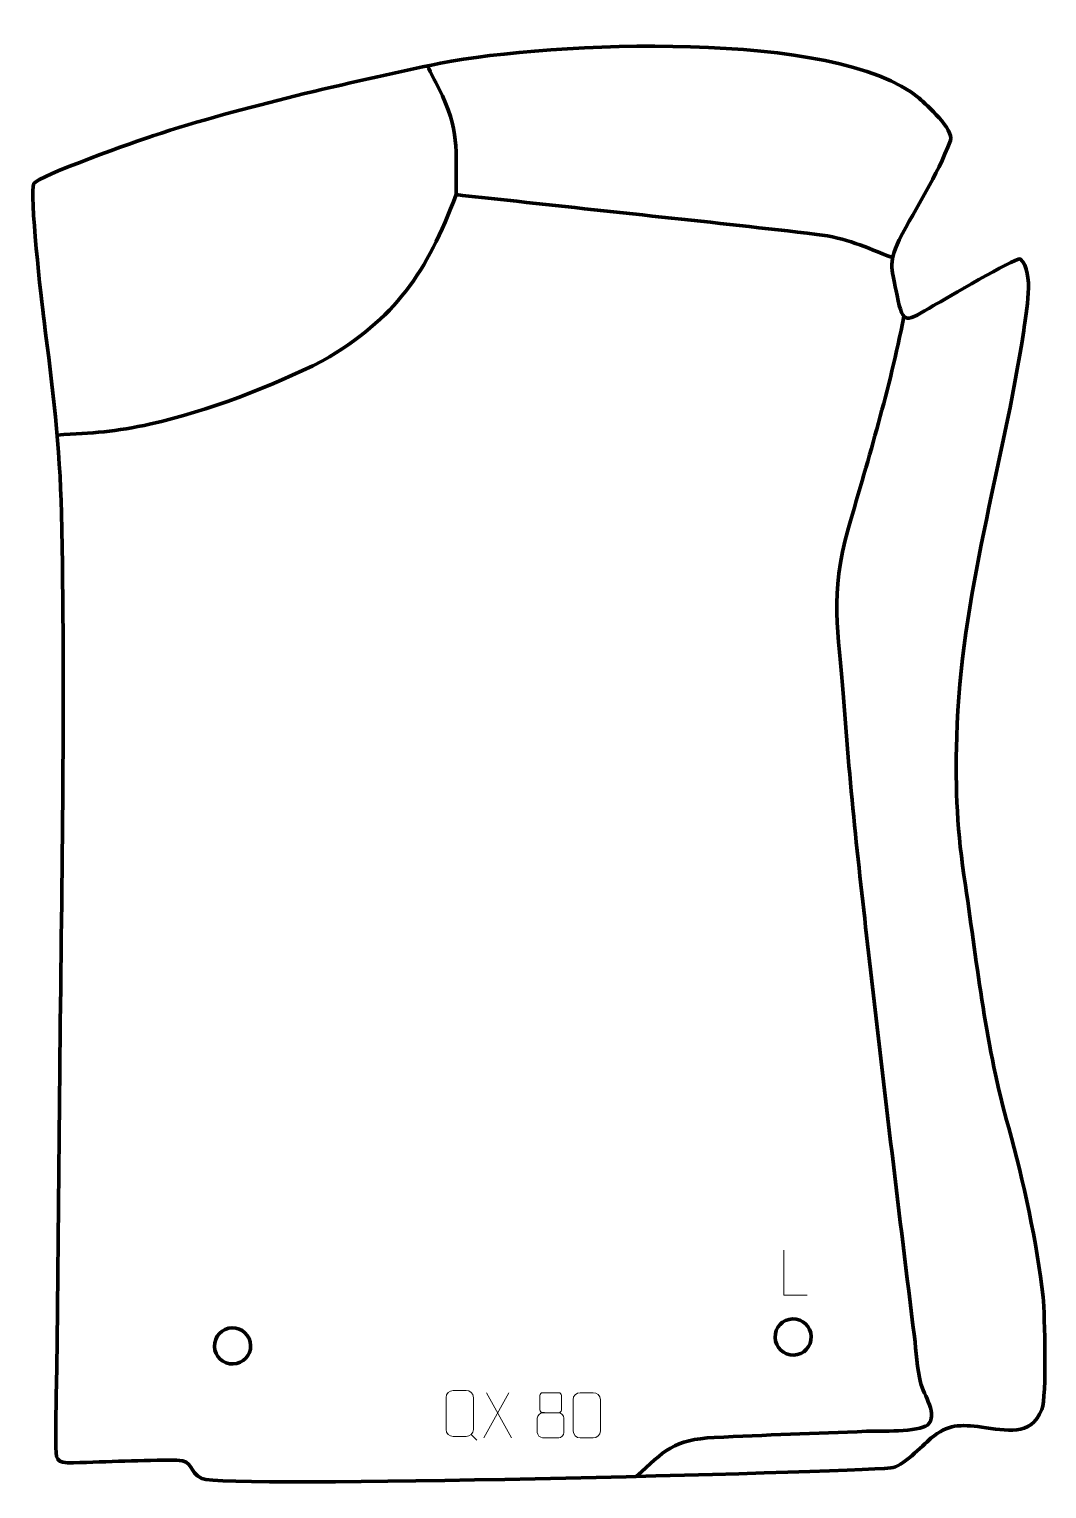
# Model space of a CAD drawing. Header units: millimetres. Extents: x -494 to 69, y -35 to 772.
import ezdxf

# ---------------------------------------------------------------- set-up
doc = ezdxf.new("R2010")
doc.units = ezdxf.units.MM
doc.header["$MEASUREMENT"] = 0
doc.layers.add('layer 2', color=7, linetype='Continuous')
doc.layers.add('layer 3', color=7, linetype='Continuous')

msp = doc.modelspace()

# ---------------------------------------------------------------- linework, layer by layer
at = {"layer": 'layer 2', "color": 142, "lineweight": 158}
for points, knots in [([(-15.9276, 645.9243), (-31.2823, 651.7663), (-41.2979, 656.8574), (-57.9429, 658.8234), (-57.9429, 658.8234), (-114.88, 665.5485), (-172.1252, 671.3507), (-229.1309, 677.6963), (-229.1309, 677.6963), (-238.4601, 678.7105), (-248.0512, 679.4756), (-257.2972, 680.9325), (-257.2972, 680.9325), (-257.8986, 706.6331), (-254.8616, 715.5986), (-267.1312, 739.9278), (-267.1312, 739.9278), (-269.1729, 743.9762), (-271.2488, 747.9937), (-273.2559, 752.0613)], [0, 0, 0, 0, 0.16666667, 0.16666667, 0.16666667, 0.16666667, 0.33333333, 0.33333333, 0.33333333, 0.33333333, 0.5, 0.5, 0.5, 0.5, 0.66666667, 0.66666667, 0.66666667, 0.66666667, 1, 1, 1, 1]), ([(-478.084, 547.7681), (-458.1163, 548.9218), (-446.1069, 549.4311), (-426.2357, 553.9033), (-426.2357, 553.9033), (-394.507, 561.0294), (-360.3168, 574.3293), (-331.1982, 588.8352), (-331.1982, 588.8352), (-290.7172, 612.1735), (-273.5237, 637.8533), (-257.379, 680.8407)], [0, 0, 0, 0, 0.25, 0.25, 0.25, 0.25, 0.5, 0.5, 0.5, 0.5, 1, 1, 1, 1]), ([(-157.7178, -28.6269), (-142.1975, -14.3553), (-136.9516, -8.2055), (-114.5606, -7.0712), (-114.5606, -7.0712), (-86.6556, -5.6575), (-58.3273, -4.8073), (-30.361, -3.6458), (-30.361, -3.6458), (-23.4108, -3.43), (-1.4226, -4.0808), (3.2976, -0.175), (3.2976, -0.175), (9.6103, 5.0483), (1.2303, 16.5803), (-0.4958, 23.3237), (-0.4958, 23.3237), (-2.2987, 30.3675), (-2.9792, 41.2015), (-3.8851, 48.7455), (-3.8851, 48.7455), (-12.2969, 116.4161), (-20.4023, 184.1192), (-28.1622, 251.8678), (-28.1622, 251.8678), (-33.9704, 302.1294), (-39.6191, 351.9538), (-43.0633, 402.4624), (-43.0633, 402.4624), (-45.7843, 439.6858), (-51.186, 458.8245), (-40.3544, 496.4231), (-40.3544, 496.4231), (-28.7024, 536.8692), (-17.9485, 571.9715), (-9.6461, 613.3753)], [0, 0, 0, 0, 0.1, 0.1, 0.1, 0.1, 0.2, 0.2, 0.2, 0.2, 0.3, 0.3, 0.3, 0.3, 0.4, 0.4, 0.4, 0.4, 0.5, 0.5, 0.5, 0.5, 0.6, 0.6, 0.6, 0.6, 0.7, 0.7, 0.7, 0.7, 0.8, 0.8, 0.8, 0.8, 1, 1, 1, 1])]:
    msp.add_open_spline(points, degree=3, knots=knots, dxfattribs=at)
at = {"layer": 'layer 2', "color": 250, "lineweight": 9}
for points, knots in [([(-63.1871, 71.6342), (-63.1871, 71.6342), (-76.1362, 71.6342), (-76.1362, 71.6342), (-76.1362, 71.6342), (-76.1362, 71.6342), (-76.1362, 96.5878), (-76.1362, 96.5878)], [0, 0, 0, 0, 0.33333333, 0.33333333, 0.33333333, 0.33333333, 1, 1, 1, 1]), ([(-258.9844, 18.9356), (-256.6166, 18.9356), (-254.2486, 18.9356), (-251.8806, 18.9356), (-251.8806, 18.9356), (-249.8988, 18.9718), (-247.8715, 17.4533), (-247.8444, 14.9717), (-247.8444, 14.9717), (-247.8447, 9.1211), (-247.8447, 3.2702), (-247.8444, -2.5812), (-247.8444, -2.5812), (-247.9866, -4.9465), (-249.6941, -6.4528), (-251.8806, -6.4638), (-251.8806, -6.4638), (-254.2546, -6.4633), (-256.6284, -6.4633), (-259.0019, -6.4638), (-259.0019, -6.4638), (-260.9618, -6.571), (-262.9696, -4.6525), (-262.9581, -2.5988), (-262.9581, -2.5988), (-262.9578, 3.2752), (-262.9578, 9.149), (-262.9581, 15.0224), (-262.9581, 15.0224), (-262.9538, 17.199), (-261.1756, 18.9493), (-258.9844, 18.9356)], [0, 0, 0, 0, 0.11111111, 0.11111111, 0.11111111, 0.11111111, 0.22222222, 0.22222222, 0.22222222, 0.22222222, 0.33333333, 0.33333333, 0.33333333, 0.33333333, 0.44444444, 0.44444444, 0.44444444, 0.44444444, 0.55555556, 0.55555556, 0.55555556, 0.55555556, 0.66666667, 0.66666667, 0.66666667, 0.66666667, 0.77777778, 0.77777778, 0.77777778, 0.77777778, 1, 1, 1, 1]), ([(-211.0819, 16.2216), (-211.0819, 14.0086), (-211.0819, 10.3263), (-211.0819, 8.113), (-211.0819, 8.113), (-211.0669, 7.6056), (-210.2595, 6.6742), (-209.5594, 6.6754), (-209.5594, 6.6754), (-206.5895, 6.6756), (-203.6193, 6.5907), (-200.6489, 6.5904), (-200.6489, 6.5904), (-199.8518, 6.5946), (-199.1311, 7.3849), (-199.1337, 8.1056), (-199.1337, 8.1056), (-199.134, 10.3216), (-199.134, 14.0063), (-199.1337, 16.2216), (-199.1337, 16.2216), (-199.1522, 16.9324), (-199.7636, 17.6928), (-200.5975, 17.6854), (-200.5975, 17.6854), (-203.6146, 17.6851), (-206.6315, 17.6851), (-209.6481, 17.6854), (-209.6481, 17.6854), (-210.2745, 17.693), (-211.0986, 16.982), (-211.0819, 16.2216)], [0, 0, 0, 0, 0.11111111, 0.11111111, 0.11111111, 0.11111111, 0.22222222, 0.22222222, 0.22222222, 0.22222222, 0.33333333, 0.33333333, 0.33333333, 0.33333333, 0.44444444, 0.44444444, 0.44444444, 0.44444444, 0.55555556, 0.55555556, 0.55555556, 0.55555556, 0.66666667, 0.66666667, 0.66666667, 0.66666667, 0.77777778, 0.77777778, 0.77777778, 0.77777778, 1, 1, 1, 1]), ([(-188.7092, 17.71), (-186.3431, 17.71), (-183.9766, 17.71), (-181.6101, 17.71), (-181.6101, 17.71), (-179.6296, 17.7456), (-177.6036, 16.2513), (-177.5765, 13.8092), (-177.5765, 13.8092), (-177.5769, 8.0518), (-177.5769, 2.294), (-177.5765, -3.4642), (-177.5765, -3.4642), (-177.7186, -5.7918), (-179.425, -7.2741), (-181.6101, -7.2849), (-181.6101, -7.2849), (-183.9825, -7.2845), (-186.3549, -7.2845), (-188.7269, -7.2849), (-188.7269, -7.2849), (-190.6854, -7.3905), (-192.6918, -5.5026), (-192.6804, -3.4816), (-192.6804, -3.4816), (-192.68, 2.299), (-192.68, 8.0793), (-192.6804, 13.8591), (-192.6804, 13.8591), (-192.6761, 16.0011), (-190.899, 17.7236), (-188.7092, 17.71)], [0, 0, 0, 0, 0.11111111, 0.11111111, 0.11111111, 0.11111111, 0.22222222, 0.22222222, 0.22222222, 0.22222222, 0.33333333, 0.33333333, 0.33333333, 0.33333333, 0.44444444, 0.44444444, 0.44444444, 0.44444444, 0.55555556, 0.55555556, 0.55555556, 0.55555556, 0.66666667, 0.66666667, 0.66666667, 0.66666667, 0.77777778, 0.77777778, 0.77777778, 0.77777778, 1, 1, 1, 1]), ([(-212.5407, 3.7034), (-212.5407, 0.5326), (-212.5407, -1.1695), (-212.5407, -4.3409), (-212.5407, -4.3409), (-212.5492, -5.5628), (-210.8513, -7.2555), (-209.5987, -7.264), (-209.5987, -7.264), (-206.6156, -7.2637), (-203.6323, -7.2637), (-200.6489, -7.264), (-200.6489, -7.264), (-199.3256, -7.2523), (-197.7052, -5.6307), (-197.7163, -4.3315), (-197.7163, -4.3315), (-197.7166, -1.1633), (-197.7166, 0.5355), (-197.7163, 3.7034), (-197.7163, 3.7034), (-197.786, 5.0838), (-199.3638, 6.6624), (-200.6692, 6.6563), (-200.6692, 6.6563), (-203.6458, 6.656), (-206.6224, 6.656), (-209.5987, 6.6563), (-209.5987, 6.6563), (-210.6782, 6.6627), (-212.5245, 5.0838), (-212.5407, 3.7034)], [0, 0, 0, 0, 0.11111111, 0.11111111, 0.11111111, 0.11111111, 0.22222222, 0.22222222, 0.22222222, 0.22222222, 0.33333333, 0.33333333, 0.33333333, 0.33333333, 0.44444444, 0.44444444, 0.44444444, 0.44444444, 0.55555556, 0.55555556, 0.55555556, 0.55555556, 0.66666667, 0.66666667, 0.66666667, 0.66666667, 0.77777778, 0.77777778, 0.77777778, 0.77777778, 1, 1, 1, 1])]:
    msp.add_open_spline(points, degree=3, knots=knots, dxfattribs=at)
at = {"layer": 'layer 2', "color": 142, "lineweight": 200}
for points in [[(-70.6643, 38.5577), (-76.1848, 38.397), (-80.7903, 42.742), (-80.951, 48.2625), (-80.951, 48.2625), (-81.1117, 53.7829), (-76.7667, 58.3885), (-71.2462, 58.5492), (-71.2462, 58.5492), (-65.7257, 58.7099), (-61.1202, 54.3648), (-60.9595, 48.8444), (-60.9595, 48.8444), (-60.7988, 43.3239), (-65.1438, 38.7183), (-70.6643, 38.5577)], [(-380.744, 33.6315), (-386.2645, 33.4708), (-390.8701, 37.8158), (-391.0308, 43.3363), (-391.0308, 43.3363), (-391.1914, 48.8567), (-386.8464, 53.4623), (-381.3259, 53.623), (-381.3259, 53.623), (-375.8054, 53.7837), (-371.1999, 49.4386), (-371.0392, 43.9182), (-371.0392, 43.9182), (-370.8785, 38.3977), (-375.2235, 33.7921), (-380.744, 33.6315)]]:
    msp.add_open_spline(points, degree=3, knots=[0, 0, 0, 0, 0.2, 0.2, 0.2, 0.2, 0.4, 0.4, 0.4, 0.4, 0.6, 0.6, 0.6, 0.6, 1, 1, 1, 1], dxfattribs=at)
at = {"layer": 'layer 2', "color": 250, "lineweight": 9}
for points in [[(-228.2582, 17.6586), (-228.2582, 17.6586), (-241.9988, -7.2372), (-241.9988, -7.2372)], [(-240.5442, 17.6586), (-240.5442, 17.6586), (-226.8036, -7.2949), (-226.8036, -7.2949)], [(-249.0543, -5.3658), (-249.0543, -5.3658), (-245.8441, -8.5727), (-245.8441, -8.5727)]]:
    msp.add_open_spline(points, degree=3, dxfattribs=at)
at = {"layer": 'layer 3', "color": 242, "lineweight": 158}
msp.add_open_spline([(-476.5048, 204.1639), (-475.5377, 303.9542), (-473.4797, 404.6871), (-475.6471, 504.4082), (-475.6471, 504.4082), (-476.5928, 541.647), (-480.4387, 574.2222), (-485.3169, 610.982), (-485.3169, 610.982), (-486.6856, 621.2961), (-493.5162, 682.2373), (-490.9818, 686.9178), (-490.9818, 686.9178), (-488.6585, 691.2084), (-432.3849, 710.8749), (-425.2216, 713.3661), (-425.2216, 713.3661), (-373.9378, 729.9682), (-318.7905, 742.2976), (-266.0298, 753.6149), (-266.0298, 753.6149), (-204.1026, 765.4154), (-47.2279, 772.3734), (-1.3255, 734.1849), (-1.3255, 734.1849), (3.1373, 730.2094), (18.0178, 717.002), (15.9906, 710.7359), (15.9906, 710.7359), (8.4196, 690.5602), (-2.6152, 674.5401), (-12.2435, 655.722), (-12.2435, 655.722), (-18.9541, 642.0442), (-16.1291, 639.0992), (-13.4493, 625.0424), (-13.4493, 625.0424), (-10.0634, 607.6854), (-8.5279, 610.6695), (6.7476, 619.4006), (6.7476, 619.4006), (13.1206, 623.0415), (51.1011, 645.4476), (54.6929, 645.2327), (54.6929, 645.2327), (62.695, 637.527), (57.8382, 615.8261), (56.6159, 605.5643), (56.6159, 605.5643), (44.7636, 528.8177), (21.849, 459.5587), (19.508, 380.6811), (19.508, 380.6811), (18.6267, 349.9799), (19.7066, 328.9569), (24.3393, 298.5307), (24.3393, 298.5307), (31.1966, 252.1514), (35.4154, 209.8054), (48.2943, 164.2455), (48.2943, 164.2455), (56.2807, 135.0923), (63.9113, 100.6599), (67.3503, 70.6846), (67.3503, 70.6846), (68.1449, 60.5628), (69.335, 15.7132), (66.6581, 8.4268), (66.6581, 8.4268), (60.2998, -6.8964), (46.9072, -3.0606), (33.3341, -1.3332), (33.3341, -1.3332), (21.5609, 0.1651), (14.554, 0.4214), (5.2502, -7.5139), (5.2502, -7.5139), (0.1512, -11.8629), (-10.6148, -23.4294), (-16.8858, -23.9496), (-16.8858, -23.9496), (-45.9997, -26.365), (-385.4641, -35.4712), (-398.0056, -29.7652), (-398.0056, -29.7652), (-405.7624, -26.2361), (-401.8502, -19.8244), (-411.9876, -19.6736), (-411.9876, -19.6736), (-431.2747, -19.4776), (-449.8725, -20.5731), (-469.0479, -21.0405), (-469.0479, -21.0405), (-479.1627, -21.2871), (-478.7812, -19.65), (-478.7998, -9.1604), (-478.7998, -9.1604), (-478.7971, 11.3067), (-478.1757, 32.0912), (-477.9766, 52.6271), (-477.9766, 52.6271), (-477.487, 103.1394), (-476.9952, 153.6517), (-476.5048, 204.1639)], degree=3, knots=[0, 0, 0, 0, 0.03703704, 0.03703704, 0.03703704, 0.03703704, 0.07407407, 0.07407407, 0.07407407, 0.07407407, 0.11111111, 0.11111111, 0.11111111, 0.11111111, 0.14814815, 0.14814815, 0.14814815, 0.14814815, 0.18518519, 0.18518519, 0.18518519, 0.18518519, 0.22222222, 0.22222222, 0.22222222, 0.22222222, 0.25925926, 0.25925926, 0.25925926, 0.25925926, 0.2962963, 0.2962963, 0.2962963, 0.2962963, 0.33333333, 0.33333333, 0.33333333, 0.33333333, 0.37037037, 0.37037037, 0.37037037, 0.37037037, 0.40740741, 0.40740741, 0.40740741, 0.40740741, 0.44444444, 0.44444444, 0.44444444, 0.44444444, 0.48148148, 0.48148148, 0.48148148, 0.48148148, 0.51851852, 0.51851852, 0.51851852, 0.51851852, 0.55555556, 0.55555556, 0.55555556, 0.55555556, 0.59259259, 0.59259259, 0.59259259, 0.59259259, 0.62962963, 0.62962963, 0.62962963, 0.62962963, 0.66666667, 0.66666667, 0.66666667, 0.66666667, 0.7037037, 0.7037037, 0.7037037, 0.7037037, 0.74074074, 0.74074074, 0.74074074, 0.74074074, 0.77777778, 0.77777778, 0.77777778, 0.77777778, 0.81481481, 0.81481481, 0.81481481, 0.81481481, 0.85185185, 0.85185185, 0.85185185, 0.85185185, 0.88888889, 0.88888889, 0.88888889, 0.88888889, 0.92592593, 0.92592593, 0.92592593, 0.92592593, 1, 1, 1, 1], dxfattribs=at)

doc.saveas('drawing.dxf')
